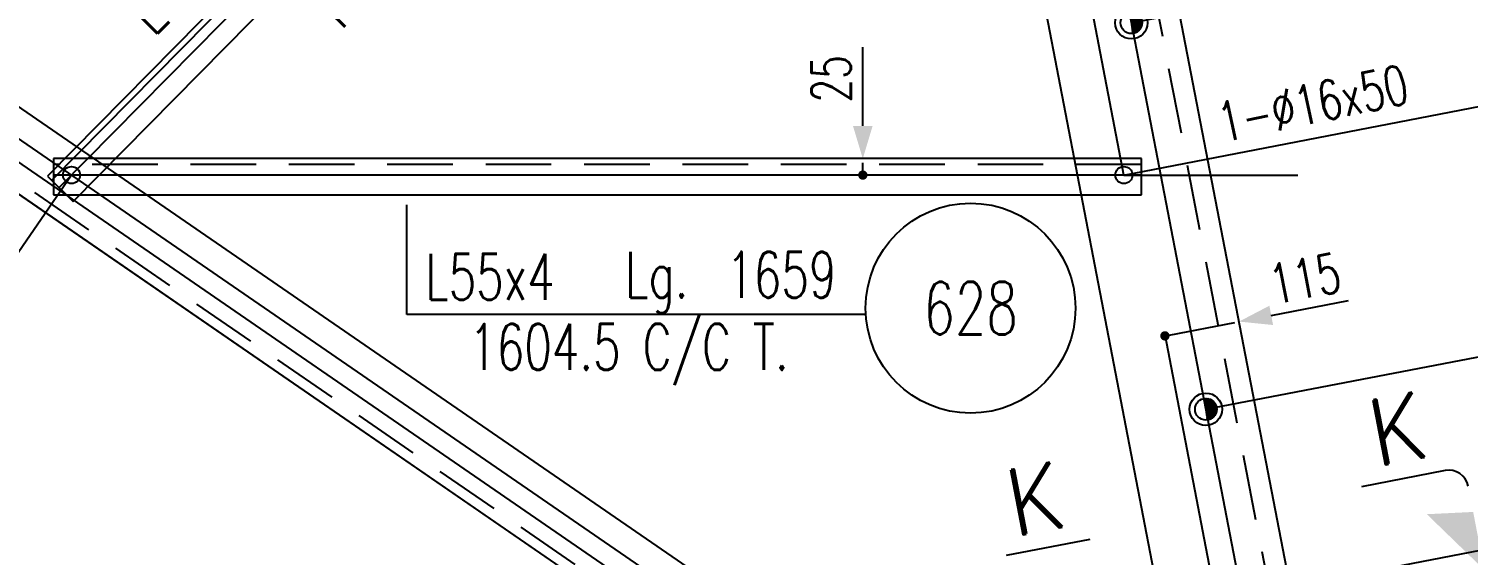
# Model space of a CAD drawing. Extents: x 610737 to 626957, y -3756 to 7724.
# Drawn here: x 616955 to 619149, y 2011 to 2813 of the extents above; entities that cross this region are included whole.
import ezdxf
from ezdxf.enums import TextEntityAlignment as Align

# ---------------------------------------------------------------- set-up
doc = ezdxf.new("R2010")
doc.units = 0
doc.header["$LTSCALE"] = 200
doc.header["$MEASUREMENT"] = 0
doc.linetypes.add('DASHED', pattern=[0.75, 0.5, -0.25])
doc.layers.get('0').update_dxf_attribs({"linetype": 'CONTINUOUS'})
for name, color, linetype in [('ASSI', 6, 'CONTINUOUS'), ('BOLLINI_1', 7, 'CONTINUOUS'), ('FORI', 2, 'CONTINUOUS'), ('LINEA_ANG', 2, 'CONTINUOUS'), ('LS', 7, 'CONTINUOUS'), ('LSP', 3, 'CONTINUOUS'), ('QT_MAL', 7, 'CONTINUOUS'), ('QT_MPR', 7, 'CONTINUOUS'), ('QT_MSP', 7, 'CONTINUOUS'), ('TRAT-Y', 7, 'DASHED')]:
    doc.layers.add(name, color=color, linetype=linetype)
doc.styles.add('QUOTE', font='ROMANS8.SHX', dxfattribs={"width": 0.7})
doc.styles.add('RD', font='ROMAND8.SHX', dxfattribs={"width": 0.7})
doc.styles.add('RQL', font='ROMANS8.SHX', dxfattribs={"width": 0.7})
doc.styles.add('RS', font='ROMANS8.shx', dxfattribs={"width": 0.7})
doc.styles.get("Standard").update_dxf_attribs({"font": 'ROMANS8.SHX', "width": 0.7})
doc.dimstyles.new('FRECCE1', dxfattribs={"dimtxt": 60, "dimasz": 6.66, "dimexe": 0, "dimexo": 0, "dimgap": 1, "dimtad": 1, "dimzin": 0, "dimdsep": 46, "dimtxsty": 'RS', "dimblk1": 'QUOTP', "dimblk2": 'QUOTF', "dimsah": 1, "dimcen": 0, "dimclrd": 2, "dimclre": 2, "dimclrt": 7, "dimadec": 0, "dimazin": 0, "dimtfac": 1, "dimtix": 1, "dimtmove": 2, "dimatfit": 3, "dimldrblk": 'QUOTP', "dimfxl": 1, "dimtolj": 1, "dimtzin": 0, "dimarcsym": 0})
doc.dimstyles.new('TRATTO', dxfattribs={"dimscale": 0, "dimtxt": 60, "dimasz": 40, "dimexe": 0, "dimexo": 0, "dimgap": 5, "dimtad": 1, "dimrnd": 0.5, "dimdsep": 46, "dimtxsty": 'RS', "dimblk1": 'OBLIQUE', "dimblk2": 'OBLIQUE', "dimsah": 1, "dimcen": 0.09, "dimclrd": 2, "dimclre": 2, "dimclrt": 7, "dimadec": 0, "dimazin": 0, "dimtfac": 1, "dimtix": 1, "dimtmove": 2, "dimatfit": 3, "dimfxl": 1, "dimtolj": 1, "dimtzin": 0, "dimarcsym": 0})

# ---------------------------------------------------------------- blocks, each defined once
blk = doc.blocks.new('ASSE98')
blk.add_line((0, 0), (1, 0))
at = {"color": 7, "style": 'QUOTE', "width": 0.5, "flags": 1}
for tag, p in [('TI', (1.38308, 6.82731)), ('DI_S', (1.38308, 6.42178)), ('D_S', (1.38308, 6.02092)), ('E_S', (1.38308, 5.68065)), ('NFORI', (1.36454, 5.29792)), ('ALAR', (1.36349, 4.93246)), ('FAM', (1.3775, 4.54645)), ('ALA', (1.38308, 4.19257)), ('DISP2', (1.38308, 3.84971)), ('DISP1', (1.38308, 3.50686)), ('PINZAF', (1.38308, 3.164)), ('PINZAI', (1.38308, 2.82114)), ('TRP', (1.38308, 2.47829)), ('NP', (1.38308, 2.13543)), ('SV', (1.38308, 1.79257)), ('PESO', (1.38308, 1.44971)), ('QUA', (1.38308, 1.10686)), ('LUN', (1.38308, 0.764)), ('PROF', (1.38308, 0.42114)), ('POS', (1.38308, 0.07829))]:
    blk.add_attdef(tag, p, '', height=0.2, dxfattribs=at)
at = {"color": 7, "flags": 1}
for tag, p in [('LAV1', (3.07431, 6.82847)), ('LAV2', (3.07431, 6.49513)), ('LAV3', (3.07431, 6.1618)), ('LAV4', (3.07431, 5.82847)), ('LAV5', (3.07431, 5.49513)), ('LAV6', (3.07431, 5.1618)), ('LAV7', (3.07431, 4.82847)), ('LAV8', (3.07431, 4.49513)), ('LAV9', (3.07431, 4.1618)), ('LAV10', (3.07431, 3.82847))]:
    blk.add_attdef(tag, p, '', height=0.2, dxfattribs=at)
blk = doc.blocks.new('_OBLIQUE')
at = {"color": 0, "linetype": 'ByBlock'}
blk.add_line((-0.5, -0.5), (0.5, 0.5), dxfattribs=at)
blk = doc.blocks.new('*D19')
at = {"layer": 'LS', "color": 2, "lineweight": -2, "transparency": 16777216}
for p, q in [((621042.1, 5308.5), (622429.4, 5308.5)), ((622429.4, 5308.5), (622429.4, 1231.9)), ((618942.1, 1231.9), (622429.4, 1231.9))]:
    blk.add_line(p, q, dxfattribs=at)
at = {"layer": 'LS', "color": 2, "lineweight": -2, "transparency": 16777216, "xscale": 40, "yscale": 40, "zscale": 40}
for p, rotation in [((622429.4, 5308.5), 90), ((622429.4, 1231.9), 270)]:
    blk.add_blockref('_OBLIQUE', p, dxfattribs=dict(at, rotation=rotation))
at = {"layer": 'LS', "color": 7, "transparency": 16777216, "insert": (622394.4, 3270.2), "char_height": 60, "attachment_point": 5, "rotation": 90, "style": 'RS'}
blk.add_mtext('\\A1;4000', dxfattribs=at)
blk = doc.blocks.new('*D23')
at = {"layer": 'LS', "color": 2, "lineweight": -2, "transparency": 16777216}
for p, q in [((621674, 2590.4), (622129.3, 2590.4)), ((622129.3, 2590.4), (622129.3, 1231.9)), ((618942.1, 1231.9), (622129.3, 1231.9))]:
    blk.add_line(p, q, dxfattribs=at)
at = {"layer": 'LS', "color": 2, "lineweight": -2, "transparency": 16777216, "xscale": 40, "yscale": 40, "zscale": 40}
for p, rotation in [((622129.3, 2590.4), 90), ((622129.3, 1231.9), 270)]:
    blk.add_blockref('_OBLIQUE', p, dxfattribs=dict(at, rotation=rotation))
at = {"layer": 'LS', "color": 7, "transparency": 16777216, "insert": (622094.3, 1911.2), "char_height": 60, "attachment_point": 5, "rotation": 90, "style": 'RS'}
blk.add_mtext('\\A1;1333', dxfattribs=at)
blk = doc.blocks.new('16')
blk.add_circle((0, 0), 1)
blk = doc.blocks.new('P20')
at = {"color": 0}
for p, q in [((0, 0.98), (0.02, 1)), ((0, 0.94), (0.06, 1)), ((1, -0.01), (0, 0.99)), ((0, 0.89), (0.1, 0.99)), ((0, 0.85), (0.14, 0.99)), ((0, 0.8), (0.18, 0.98)), ((0, 0.76), (0.22, 0.98)), ((0, 0.71), (0.25, 0.97)), ((0, 0.67), (0.29, 0.96)), ((1, -0.05), (0, 0.95)), ((0, 0.62), (0.32, 0.95)), ((0, 0.58), (0.36, 0.93)), ((0, 0.53), (0.39, 0.92)), ((0, 0.49), (0.42, 0.91)), ((1, -0.09), (0, 0.9)), ((0, 0.44), (0.45, 0.89)), ((0, 0.4), (0.48, 0.88)), ((0.99, -0.13), (0, 0.86)), ((0, 0.35), (0.51, 0.86)), ((0, 0.31), (0.54, 0.84)), ((0, 0.26), (0.56, 0.83)), ((0.99, -0.17), (0, 0.81)), ((0, 0.22), (0.59, 0.81)), ((0, 0.17), (0.61, 0.79)), ((0.98, -0.21), (0, 0.77)), ((0, 0.13), (0.64, 0.77)), ((0, 0.08), (0.66, 0.75)), ((0, 0.04), (0.69, 0.73)), ((0.97, -0.25), (0, 0.72)), ((0, -0.01), (0.71, 0.7)), ((0.96, -0.28), (0, 0.68)), ((0, -0.05), (0.73, 0.68)), ((0, -0.1), (0.75, 0.66)), ((0.95, -0.32), (0, 0.63)), ((0, -0.14), (0.77, 0.63)), ((0, -0.19), (0.79, 0.61)), ((0.94, -0.35), (0, 0.59)), ((0, -0.23), (0.81, 0.58)), ((0, -0.28), (0.83, 0.56)), ((0.92, -0.38), (0, 0.54)), ((0, -0.32), (0.85, 0.53)), ((0.91, -0.41), (0, 0.5)), ((0, -0.36), (0.87, 0.5)), ((0, -0.41), (0.88, 0.47)), ((0.9, -0.44), (0, 0.45)), ((0, -0.45), (0.9, 0.44)), ((0.88, -0.47), (0, 0.41)), ((0, -0.5), (0.91, 0.41)), ((0, -0.54), (0.92, 0.38)), ((0.87, -0.5), (0, 0.36)), ((0, -0.59), (0.94, 0.35)), ((0.85, -0.53), (0, 0.32)), ((0, -0.63), (0.95, 0.31)), ((0, -0.68), (0.96, 0.28)), ((0.83, -0.56), (0, 0.27)), ((0, -0.72), (0.97, 0.25)), ((0.81, -0.58), (0, 0.23)), ((0, -0.77), (0.98, 0.21)), ((0.79, -0.61), (0, 0.18)), ((0, -0.81), (0.99, 0.17)), ((0.77, -0.63), (0, 0.14)), ((0, -0.86), (0.99, 0.13)), ((0.75, -0.66), (0, 0.09)), ((0, -0.9), (1, 0.09)), ((0.73, -0.68), (0, 0.05)), ((0, -0.95), (1, 0.05)), ((0.71, -0.7), (0, 0.01)), ((0, -0.99), (1, 0.01)), ((1, 0.04), (0.04, 1)), ((1, 0.09), (0.09, 1)), ((0.99, 0.14), (0.14, 0.99)), ((0.98, 0.19), (0.19, 0.98)), ((0.97, 0.25), (0.25, 0.97)), ((0.95, 0.31), (0.31, 0.95)), ((0.92, 0.38), (0.38, 0.92)), ((0.88, 0.47), (0.47, 0.88)), ((0.81, 0.59), (0.59, 0.81)), ((0.69, -0.73), (0, -0.04)), ((0.66, -0.75), (0, -0.08)), ((0.64, -0.77), (0, -0.13)), ((0.61, -0.79), (0, -0.17)), ((0.59, -0.81), (0, -0.22)), ((0.56, -0.83), (0, -0.26)), ((0.54, -0.84), (0, -0.31)), ((0.51, -0.86), (0, -0.35)), ((0.48, -0.88), (0, -0.4)), ((0.45, -0.89), (0, -0.44)), ((0.42, -0.91), (0, -0.49)), ((0.39, -0.92), (0, -0.53)), ((0.36, -0.93), (0, -0.58)), ((0.32, -0.95), (0, -0.62)), ((0.29, -0.96), (0, -0.67)), ((0.25, -0.97), (0, -0.71)), ((0.22, -0.98), (0, -0.76)), ((0.18, -0.98), (0, -0.8)), ((0.14, -0.99), (0, -0.85)), ((0.1, -0.99), (0, -0.89)), ((0.04, -1), (1, -0.04)), ((0.09, -1), (1, -0.09)), ((0.14, -0.99), (0.99, -0.14)), ((0.19, -0.98), (0.98, -0.19)), ((0.25, -0.97), (0.97, -0.25)), ((0.31, -0.95), (0.95, -0.31)), ((0.38, -0.92), (0.92, -0.38)), ((0.47, -0.88), (0.88, -0.47)), ((0.59, -0.81), (0.81, -0.59))]:
    blk.add_line(p, q, dxfattribs=at)
for radius in [1.5, 1]:
    blk.add_circle((0, 0), radius)
blk = doc.blocks.new('QUOTP')
at = {"layer": 'ASSI', "color": 2, "const_width": 1.07}
blk.add_lwpolyline([(-0.53, 0, 1), (0.53, 0, 1)], format="xyb", close=True, dxfattribs=at)
blk = doc.blocks.new('QUOTF')
at = {"layer": 'LS', "color": 2}
blk.add_line((7.5, 0), (25.5, 0), dxfattribs=at)
blk.add_solid([(7.5, 2.25), (0, 0), (7.5, -2.25)], dxfattribs=at)
blk = doc.blocks.new('*D42')
at = {"layer": 'QT_MAL', "color": 2, "lineweight": -2, "transparency": 16777216}
blk.add_line((618693.2, 2346.6), (618793, 2365.8), dxfattribs=at)
at = {"layer": 'QT_MAL', "color": 2, "lineweight": -2, "transparency": 16777216, "xscale": 6.66, "yscale": 6.66, "zscale": 6.66}
for name, p, rotation in [('QUOTF', (618799.6, 2367.1), 10.91543261024635), ('QUOTP', (618686.6, 2345.3), 190.9154326102463)]:
    blk.add_blockref(name, p, dxfattribs=dict(at, rotation=rotation))
at = {"layer": 'QT_MAL', "color": 7, "transparency": 16777216, "insert": (618900.1, 2432.8), "char_height": 60, "attachment_point": 5, "rotation": 10.9154, "style": 'RS'}
blk.add_mtext('\\A1;115', dxfattribs=at)
blk = doc.blocks.new('*D54')
at = {"layer": 'QT_MPR', "color": 2, "lineweight": -2, "transparency": 16777216}
for p, q in [((618155.9, 5308.5), (619407.9, 5549.9)), ((619407.9, 5549.9), (620194, 1473.4)), ((619797.3, 1396.9), (620194, 1473.4))]:
    blk.add_line(p, q, dxfattribs=at)
at = {"layer": 'QT_MPR', "color": 2, "lineweight": -2, "transparency": 16777216, "xscale": 40, "yscale": 40, "zscale": 40}
for p, rotation in [((619407.9, 5549.9), 100.9154326102463), ((620194, 1473.4), 280.9154326102463)]:
    blk.add_blockref('_OBLIQUE', p, dxfattribs=dict(at, rotation=rotation))
at = {"layer": 'QT_MPR', "color": 7, "transparency": 16777216, "insert": (619766.6, 3505), "char_height": 60, "attachment_point": 5, "rotation": 100.9154, "style": 'RS'}
blk.add_mtext('\\A1;4151.5', dxfattribs=at)
blk = doc.blocks.new('*D65')
at = {"layer": 'QT_MPR', "color": 2, "lineweight": -2, "transparency": 16777216}
for p, q in [((618362, 3949.5), (619373.4, 4144.5)), ((619373.4, 4144.5), (619635.5, 2785.5)), ((618624.1, 2590.4), (619635.5, 2785.5))]:
    blk.add_line(p, q, dxfattribs=at)
at = {"layer": 'QT_MPR', "color": 2, "lineweight": -2, "transparency": 16777216, "xscale": 40, "yscale": 40, "zscale": 40}
for p, rotation in [((619373.4, 4144.5), 100.9154326102463), ((619635.5, 2785.5), 280.9154326102463)]:
    blk.add_blockref('_OBLIQUE', p, dxfattribs=dict(at, rotation=rotation))
at = {"layer": 'QT_MPR', "color": 7, "transparency": 16777216, "insert": (619470.1, 3458.4), "char_height": 60, "attachment_point": 5, "rotation": 100.9154, "style": 'RS'}
blk.add_mtext('\\A1;1384', dxfattribs=at)
blk = doc.blocks.new('*D66')
at = {"layer": 'QT_MPR', "color": 2, "lineweight": -2, "transparency": 16777216}
for p, q in [((618624.1, 2590.4), (619635.5, 2785.5)), ((619635.5, 2785.5), (619761.2, 2133.4)), ((618803.9, 1948.7), (619761.2, 2133.4))]:
    blk.add_line(p, q, dxfattribs=at)
at = {"layer": 'QT_MPR', "color": 2, "lineweight": -2, "transparency": 16777216, "xscale": 40, "yscale": 40, "zscale": 40}
for p, rotation in [((619635.5, 2785.5), 100.9154326102463), ((619761.2, 2133.4), 280.9154326102463)]:
    blk.add_blockref('_OBLIQUE', p, dxfattribs=dict(at, rotation=rotation))
at = {"layer": 'QT_MPR', "color": 7, "transparency": 16777216, "insert": (619664, 2452.8), "char_height": 60, "attachment_point": 5, "rotation": 100.9154, "style": 'RS'}
blk.add_mtext('\\A1;664', dxfattribs=at)
blk = doc.blocks.new('*D67')
at = {"layer": 'QT_MPR', "color": 2, "lineweight": -2, "transparency": 16777216}
for p, q in [((618803.9, 1948.7), (619761.2, 2133.4)), ((619761.2, 2133.4), (619818, 1838.8)), ((618860.7, 1654.2), (619818, 1838.8))]:
    blk.add_line(p, q, dxfattribs=at)
at = {"layer": 'QT_MPR', "color": 2, "lineweight": -2, "transparency": 16777216, "xscale": 40, "yscale": 40, "zscale": 40}
for p, rotation in [((619761.2, 2133.4), 100.9154326102463), ((619818, 1838.8), 280.9154326102463)]:
    blk.add_blockref('_OBLIQUE', p, dxfattribs=dict(at, rotation=rotation))
at = {"layer": 'QT_MPR', "color": 7, "transparency": 16777216, "insert": (619835.7, 1993.9), "char_height": 60, "attachment_point": 5, "rotation": 100.9154, "style": 'RS'}
blk.add_mtext('\\A1;75x4', dxfattribs=at)
blk = doc.blocks.new('*D68')
at = {"layer": 'QT_MPR', "color": 2, "lineweight": -2, "transparency": 16777216}
for p, q in [((618803.9, 1948.7), (619761.2, 2133.4)), ((619761.2, 2133.4), (619818, 1838.8)), ((618860.7, 1654.2), (619818, 1838.8))]:
    blk.add_line(p, q, dxfattribs=at)
at = {"layer": 'QT_MPR', "color": 2, "lineweight": -2, "transparency": 16777216, "xscale": 40, "yscale": 40, "zscale": 40}
for p, rotation in [((619761.2, 2133.4), 100.9154326102463), ((619818, 1838.8), 280.9154326102463)]:
    blk.add_blockref('_OBLIQUE', p, dxfattribs=dict(at, rotation=rotation))
at = {"layer": 'QT_MPR', "color": 7, "transparency": 16777216, "insert": (619755.3, 1979.5), "char_height": 60, "attachment_point": 5, "rotation": 100.9154, "style": 'RS'}
blk.add_mtext('\\A1;300', dxfattribs=at)
blk = doc.blocks.new('*D78')
at = {"layer": 'QT_MSP', "color": 2, "lineweight": -2, "transparency": 16777216}
for p, q in [((618635.3, 2822.6), (619298.1, 2950.4)), ((619298.1, 2950.4), (619340.9, 2728.7)), ((618624.1, 2590.4), (619340.9, 2728.7))]:
    blk.add_line(p, q, dxfattribs=at)
at = {"layer": 'QT_MSP', "color": 2, "lineweight": -2, "transparency": 16777216, "xscale": 40, "yscale": 40, "zscale": 40}
for p, rotation in [((619298.1, 2950.4), 100.9154326102463), ((619340.9, 2728.7), 280.9154326102463)]:
    blk.add_blockref('_OBLIQUE', p, dxfattribs=dict(at, rotation=rotation))
at = {"layer": 'QT_MSP', "color": 7, "transparency": 16777216, "insert": (619285.2, 2832.9), "char_height": 60, "attachment_point": 5, "rotation": 100.9154, "style": 'RS'}
blk.add_mtext('\\A1;226', dxfattribs=at)
blk = doc.blocks.new('*D79')
at = {"layer": 'QT_MSP', "color": 2, "lineweight": -2, "transparency": 16777216}
for p, q in [((618624.1, 2590.4), (619340.9, 2728.7)), ((619340.9, 2728.7), (619411.8, 2361.2)), ((618749, 2233.4), (619411.8, 2361.2))]:
    blk.add_line(p, q, dxfattribs=at)
at = {"layer": 'QT_MSP', "color": 2, "lineweight": -2, "transparency": 16777216, "xscale": 40, "yscale": 40, "zscale": 40}
for p, rotation in [((619340.9, 2728.7), 100.9154326102463), ((619411.8, 2361.2), 280.9154326102463)]:
    blk.add_blockref('_OBLIQUE', p, dxfattribs=dict(at, rotation=rotation))
at = {"layer": 'QT_MSP', "color": 7, "transparency": 16777216, "insert": (619342, 2538.3), "char_height": 60, "attachment_point": 5, "rotation": 100.9154, "style": 'RS'}
blk.add_mtext('\\A1;374', dxfattribs=at)
blk = doc.blocks.new('*D80')
at = {"layer": 'QT_MSP', "color": 2, "lineweight": -2, "transparency": 16777216}
for p, q in [((618749, 2233.4), (619411.8, 2361.2)), ((619411.8, 2361.2), (619466.7, 2076.6)), ((618803.9, 1948.7), (619466.7, 2076.6))]:
    blk.add_line(p, q, dxfattribs=at)
at = {"layer": 'QT_MSP', "color": 2, "lineweight": -2, "transparency": 16777216, "xscale": 40, "yscale": 40, "zscale": 40}
for p, rotation in [((619411.8, 2361.2), 100.9154326102463), ((619466.7, 2076.6), 280.9154326102463)]:
    blk.add_blockref('_OBLIQUE', p, dxfattribs=dict(at, rotation=rotation))
at = {"layer": 'QT_MSP', "color": 7, "transparency": 16777216, "insert": (619404.8, 2212.3), "char_height": 60, "attachment_point": 5, "rotation": 100.9154, "style": 'RS'}
blk.add_mtext('\\A1;290', dxfattribs=at)
blk = doc.blocks.new('*D134')
at = {"layer": 'QT_MPR', "color": 2, "lineweight": -2, "transparency": 16777216}
for p, q in [((617019.6, 2590.4), (616560.2, 1922.4)), ((618231.7, 772.8), (616560.2, 1922.4)), ((618674.2, 1416.2), (618231.7, 772.8))]:
    blk.add_line(p, q, dxfattribs=at)
at = {"layer": 'QT_MPR', "color": 2, "lineweight": -2, "transparency": 16777216, "xscale": 40, "yscale": 40, "zscale": 40}
for p, rotation in [((616560.2, 1922.4), 145.4833869201743), ((618231.7, 772.8), 325.4833869201743)]:
    blk.add_blockref('_OBLIQUE', p, dxfattribs=dict(at, rotation=rotation))
at = {"layer": 'QT_MPR', "color": 7, "transparency": 16777216, "insert": (617415.8, 1376.4), "char_height": 60, "attachment_point": 5, "rotation": 325.4834, "style": 'RS'}
blk.add_mtext('\\A1;2029', dxfattribs=at)
blk = doc.blocks.new('*D135')
at = {"layer": 'QT_MPR', "color": 2, "lineweight": -2, "transparency": 16777216}
for p, q in [((615043.5, 3949.5), (614584.1, 3281.4)), ((616560.2, 1922.4), (614584.1, 3281.4)), ((617019.6, 2590.4), (616560.2, 1922.4))]:
    blk.add_line(p, q, dxfattribs=at)
at = {"layer": 'QT_MPR', "color": 2, "lineweight": -2, "transparency": 16777216, "xscale": 40, "yscale": 40, "zscale": 40}
for p, rotation in [((614584.1, 3281.4), 145.4833869201743), ((616560.2, 1922.4), 325.4833869201743)]:
    blk.add_blockref('_OBLIQUE', p, dxfattribs=dict(at, rotation=rotation))
at = {"layer": 'QT_MPR', "color": 7, "transparency": 16777216, "insert": (615592, 2630.7), "char_height": 60, "attachment_point": 5, "rotation": 325.4834, "style": 'RS'}
blk.add_mtext('\\A1;2398', dxfattribs=at)
blk = doc.blocks.new('xxx')
blk.add_circle((0, 0), 8)
at = {"color": 3, "style": 'RQL', "width": 0.7}
blk.add_attdef('POS', text='', height=4, dxfattribs=at).set_placement((0, 0), align=Align.MIDDLE)
at = {"color": 3, "style": 'RQL', "width": 0.7, "flags": 1}
blk.add_attdef('POS1', (-0.39, -5.42), '', height=2, dxfattribs=at)
at = {"style": 'RQL', "width": 0.7, "flags": 1}
blk.add_attdef('TIPO', (-0.39, -8.66), '', height=2, dxfattribs=at)
blk = doc.blocks.new('bull')
at = {"style": 'RS', "width": 0.7, "flags": 1}
for tag, p in [('NN', (-12.25, 0)), ('DIAMETRO', (0, -4.86)), ('SERRAGGIO', (0, -9.71)), ('LUNGHEZZA', (0, -14.57)), ('NB', (0, -19.43)), ('TIPO', (0, -24.12)), ('EL', (-0.14, -29))]:
    blk.add_attdef(tag, p, '', height=3, dxfattribs=at)
at = {"style": 'RS', "width": 0.7}
blk.add_attdef('BULLONE', (0, 0), '', height=3, dxfattribs=at)
blk = doc.blocks.new('*D174')
at = {"layer": 'QT_MAL', "color": 2, "lineweight": -2, "transparency": 16777216}
blk.add_line((618226, 2597.1), (618226, 2608.8), dxfattribs=at)
at = {"layer": 'QT_MAL', "color": 2, "lineweight": -2, "transparency": 16777216, "xscale": 6.66, "yscale": 6.66, "zscale": 6.66}
for name, p, rotation in [('QUOTF', (618226, 2615.4), 90), ('QUOTP', (618226, 2590.4), 270)]:
    blk.add_blockref(name, p, dxfattribs=dict(at, rotation=rotation))
at = {"layer": 'QT_MAL', "color": 7, "transparency": 16777216, "insert": (618177.8, 2737), "char_height": 60, "attachment_point": 5, "rotation": 90, "style": 'RS'}
blk.add_mtext('\\A1;25', dxfattribs=at)

msp = doc.modelspace()

# ---------------------------------------------------------------- linework, layer by layer
at = {"layer": 'LINEA_ANG'}
for p, q in [((618941.87, 1629.224), (618105.656, 5965.328)), ((617909.275, 5927.456), (618745.488, 1591.352)), ((618769.828, 1435.369), (613258.346, 5225.659)), ((613122.683, 5185.454), (618756.111, 1311.301)), ((618363.208, 3986.233), (616983.025, 2588.954)), ((617022.154, 2550.303), (618402.338, 3947.582)), ((618651.104, 2615.444), (616992.104, 2615.444)), ((616992.104, 2615.444), (616992.104, 2560.444)), ((618651.104, 2560.444), (618651.104, 2615.444)), ((616983.025, 2588.954), (617022.154, 2550.303)), ((616992.104, 2560.444), (618651.104, 2560.444))]:
    msp.add_line(p, q, dxfattribs=at)
at = {"layer": 'LINEA_ANG', "color": 2}
msp.add_line((618369.611, 3979.908), (616989.428, 2582.629), dxfattribs=at)
at = {"layer": 'LS', "color": 6}
for p, q in [((618032.004, 5951.125), (619060.577, 617.555)), ((613014.4, 5308.467), (618942.092, 1231.946)), ((618732.379, 1412.577), (614843.537, 4086.964)), ((618624.104, 2590.444), (618889.285, 2590.444)), ((617530.704, 2378), (617530.704, 2545)), ((618230.622, 2378), (617530.704, 2378)), ((618686.2, 2347.615), (618881.04, 1337.291))]:
    msp.add_line(p, q, dxfattribs=at)
at = {"layer": 'LS', "color": 30}
msp.add_line((618624.104, 2590.444), (618122.296, 5192.523), dxfattribs=at)
at = {"layer": 'LSP'}
for p, q in [((619113.792, 2140.004), (618986.144, 2115.387)), ((618445.028, 2011.033), (618572.676, 2035.65))]:
    msp.add_line(p, q, dxfattribs=at)
msp.add_arc((619119.473, 2110.546), 30, 10.915433, 100.915433, dxfattribs=at)
msp.add_solid([(619173.547, 1988.579), (619085.878, 2073.515), (619156.505, 2076.951)], dxfattribs=at)
at = {"layer": 'TRAT-Y'}
for p, q in [((618910.449, 1623.164), (618074.235, 5959.269)), ((613131.749, 5198.638), (618765.177, 1324.485)), ((618651.104, 2606.444), (616992.104, 2606.444))]:
    msp.add_line(p, q, dxfattribs=at)

# ---------------------------------------------------------------- block references
at = {"layer": 'ASSI'}
for p, xscale, rotation in [((618941.889, 1629.125), 4416, 100.9154326102463), ((613122.683, 5185.454), 6837, 325.4833869201743)]:
    msp.add_blockref('ASSE98', p, dxfattribs=dict(at, xscale=xscale, rotation=rotation))
ref = msp.add_blockref('ASSE98', (618380.994, 3968.664), dxfattribs=dict(at, xscale=1964, rotation=225.3526654755436))
ref.add_attrib('PROF', 'L55x4', (617144.834, 2800.168), dxfattribs={"layer": '0', "color": 2, "height": 70, "rotation": 45.352665, "style": 'QUOTE', "width": 0.7})
ref.add_attrib('LUN', '1964', (617499.625, 3159.353), dxfattribs={"layer": '0', "color": 2, "height": 70, "rotation": 45.352665, "style": 'QUOTE', "width": 0.7})
ref.add_attrib('PESO', '1910 C/C T.', (617420.596, 2799.887), dxfattribs={"layer": '0', "color": 2, "height": 70, "rotation": 45.352665, "style": 'QUOTE', "width": 0.7})
ref.add_attrib('SV', 'Lg.', (617391.309, 3049.696), dxfattribs={"layer": '0', "color": 2, "height": 70, "rotation": 45.352665, "style": 'QUOTE', "width": 0.7})
ref = msp.add_blockref('ASSE98', (618651.104, 2590.444), dxfattribs=dict(at, xscale=1659, rotation=180))
ref.add_attrib('PROF', 'L55x4', (617558.907, 2400.444), dxfattribs={"layer": '0', "color": 2, "height": 70, "style": 'QUOTE', "width": 0.7})
ref.add_attrib('LUN', '1659', (618017.774, 2403.444), dxfattribs={"layer": '0', "color": 2, "height": 70, "style": 'QUOTE', "width": 0.7})
ref.add_attrib('PESO', '1604.5 C/C T.', (617625.907, 2293.444), dxfattribs={"layer": '0', "color": 2, "height": 70, "style": 'QUOTE', "width": 0.7})
ref.add_attrib('SV', 'Lg.', (617863.641, 2403.444), dxfattribs={"layer": '0', "color": 2, "height": 70, "style": 'QUOTE', "width": 0.7})
at = {"layer": 'BOLLINI_1', "xscale": 19.99799999950235, "yscale": 19.99799999950235, "zscale": 19.99799999950235}
msp.add_blockref('xxx', (618390.322, 2387.537), dxfattribs=at).add_auto_attribs({'POS': '628'})
at = {"layer": 'FORI', "xscale": 16.5, "yscale": 16.5, "zscale": 16.5, "rotation": 7.543052222774039}
for p in [(618635.345, 2822.553), (618748.961, 2233.409)]:
    msp.add_blockref('P20', p, dxfattribs=at)
at = {"layer": 'FORI', "xscale": 13, "yscale": 13, "zscale": 13}
for p in [(617019.636, 2590.444), (618624.104, 2590.444)]:
    msp.add_blockref('16', p, dxfattribs=at)
at = {"layer": 'LS', "color": 7, "xscale": 20, "yscale": 20, "zscale": 20, "rotation": 11.91862967395421}
msp.add_blockref('bull', (618774.704, 2640), dxfattribs=at).add_auto_attribs({'BULLONE': '1-%%c16x50                '})

# ---------------------------------------------------------------- texts
at = {"layer": 'LS', "color": 3, "style": 'RD'}
for p in [(619041.145, 2203.68), (618488.786, 2097.158)]:
    msp.add_text('K', height=100, rotation=10.915433, dxfattribs=at).set_placement(p, align=Align.MIDDLE)

# ---------------------------------------------------------------- dimensions: what is measured, and where the dimension line sits
at = {"layer": 'LS'}
for base, p1, picture, middle in [((622429.35, 1231.946), (621042.094, 5308.467), '*D19', (622394.35, 3270.207)), ((622129.349, 1231.946), (621674.023, 2590.444), '*D23', (622094.349, 1911.195))]:
    dim = msp.add_linear_dim(base=base, p1=p1, p2=(618942.092, 1231.946), angle=90, dimstyle='TRATTO', override={"dimscale": 1, "dimlfac": 0.981228}, dxfattribs=at)
    dim.commit()
    dim.dimension.update_dxf_attribs({"geometry": picture, "text_midpoint": middle})
at = {"layer": 'QT_MAL'}
for base, p1, p2, angle, text, picture, middle, dimtype in [((618226.017, 2615.444), (618226.017, 2590.444), (618226.017, 2615.444), 90, '25', '*D174', (618177.76, 2737.007), 160), ((618799.576, 2367.075), (618686.647, 2345.297), (618799.576, 2367.075), 10.915433, '115', '*D42', (618900.058, 2432.844), 128)]:
    dim = msp.add_linear_dim(base=base, p1=p1, p2=p2, angle=angle, text=text, dimstyle='FRECCE1', dxfattribs=at)
    dim.commit()
    dim.dimension.update_dxf_attribs({"geometry": picture, "text_midpoint": middle, "dimtype": dimtype})
at = {"layer": 'QT_MPR'}
dim = msp.add_linear_dim(base=(620194.035, 1473.382), p1=(618155.939, 5308.467), p2=(619797.334, 1396.879), angle=100.915433, dimstyle='TRATTO', override={"dimscale": 1}, dxfattribs=at)
dim.commit()
dim.dimension.update_dxf_attribs({"geometry": '*D54', "text_midpoint": (619766.591, 3505.015), "dimtype": 128})
for base, p1, p2, angle, text, picture, middle in [((619635.469, 2785.485), (618362.02, 3949.455), (618624.104, 2590.444), 100.915433, '1384', '*D65', (619470.06, 3458.363)), ((614584.052, 3281.384), (617019.636, 2590.444), (615043.49, 3949.455), 325.483387, '2398', '*D135', (615591.958, 2630.717)), ((619761.23, 2133.367), (618624.104, 2590.444), (618803.86, 1948.739), 100.915433, '664', '*D66', (619663.983, 2452.798)), ((616560.199, 1922.373), (618674.181, 1416.191), (617019.636, 2590.444), 325.483387, '2029', '*D134', (617415.803, 1376.444)), ((619818.038, 1838.794), (618803.86, 1948.739), (618860.668, 1654.166), 100.915433, '75x4', '*D67', (619835.659, 1993.92)), ((619818.038, 1838.794), (618803.86, 1948.739), (618860.668, 1654.166), 100.915433, '300', '*D68', (619755.267, 1979.453))]:
    dim = msp.add_linear_dim(base=base, p1=p1, p2=p2, angle=angle, text=text, dimstyle='TRATTO', override={"dimscale": 1}, dxfattribs=at)
    dim.commit()
    dim.dimension.update_dxf_attribs({"geometry": picture, "text_midpoint": middle, "dimtype": 128})
at = {"layer": 'QT_MSP'}
for base, p1, p2, text, picture, middle in [((619340.897, 2728.677), (618635.345, 2822.553), (618624.104, 2590.444), '226', '*D78', (619285.153, 2832.897)), ((619411.759, 2361.229), (618624.104, 2590.444), (618748.961, 2233.409), '374', '*D79', (619341.961, 2538.325)), ((619466.657, 2076.559), (618748.961, 2233.409), (618803.86, 1948.739), '290', '*D80', (619404.841, 2212.266))]:
    dim = msp.add_linear_dim(base=base, p1=p1, p2=p2, angle=100.915433, text=text, dimstyle='TRATTO', override={"dimscale": 1}, dxfattribs=at)
    dim.commit()
    dim.dimension.update_dxf_attribs({"geometry": picture, "text_midpoint": middle, "dimtype": 128})

doc.saveas('drawing.dxf')
